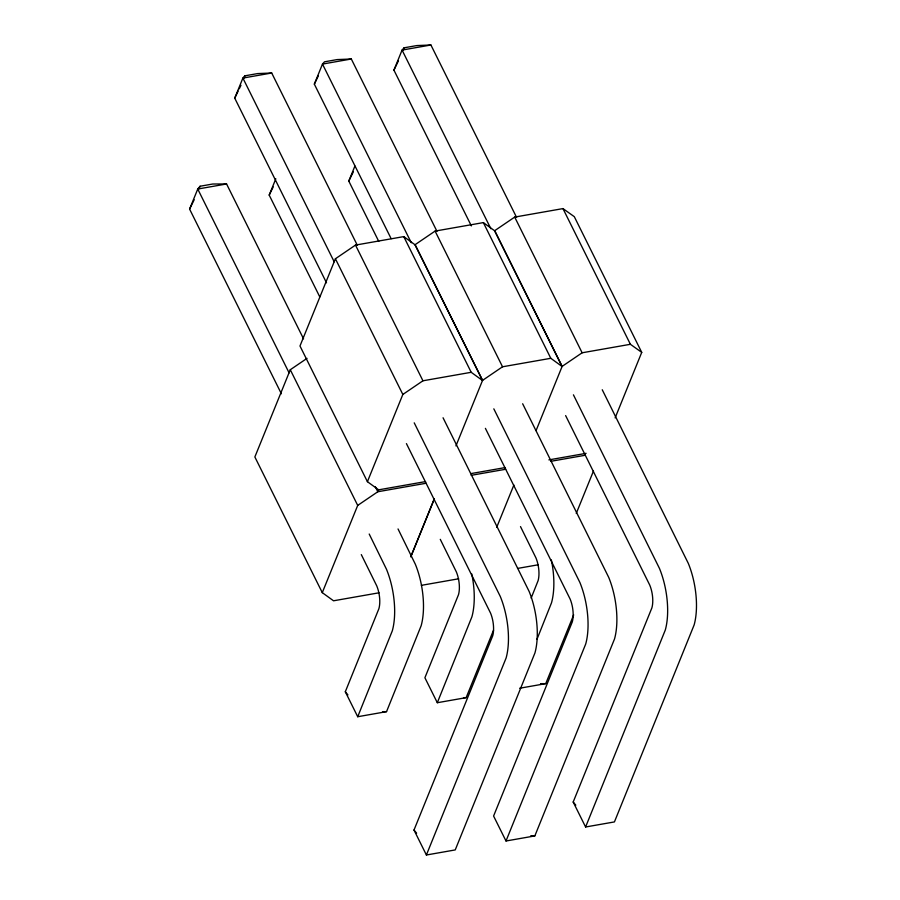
<?xml version="1.0" encoding="UTF-8"?>
<svg xmlns="http://www.w3.org/2000/svg" width="900" height="900" viewBox="0 0 900 900"><rect width="100%" height="100%" fill="white"/><g stroke="black" fill="none" stroke-linecap="round" stroke-linejoin="round"><path stroke-width="1.35" d="M281.385 393.784L189.596 209.104L197.752 189.034L200.07 186.244L212.749 184.016L226.575 183.971L303.548 338.839M326.509 282.814L234.731 98.145L242.888 78.075L244.912 75.814L257.591 73.586L271.71 73.013L357.379 245.385M199.046 188.764L200.07 186.244M243.945 78.188L244.912 75.814M319.77 296.865L269.201 195.097L275.816 178.796M391.129 238.657L314.336 84.139L322.481 64.08L324.506 61.807L337.185 59.58L351.315 59.006L436.984 231.379M378.765 241.403L348.795 181.091L354.904 166.05M471.353 225.911L393.93 70.133L402.075 50.074L404.1 47.801L416.779 45.574L430.909 45L516.577 217.384M403.144 50.186L404.1 47.801M307.024 358.358L290.284 369.743L254.857 456.975L322.279 592.65L333.529 600.795L379.024 592.796M455.94 445.894L482.546 380.385L415.001 244.755L403.762 236.61L355.5 245.093L335.407 258.761L299.981 345.994L367.414 481.691L378.664 489.836L425.543 481.59M322.279 592.65L357.705 505.418L377.809 491.749L426.06 483.255M367.414 481.691L402.84 394.459L422.944 380.79L471.195 372.296L482.445 380.452L502.537 366.784L550.8 358.301L562.039 366.446L582.131 352.789L630.394 344.295L641.734 352.373L574.301 216.675L562.961 208.597L514.699 217.091L494.595 230.749L483.356 222.604L435.094 231.086L415.001 244.755M398.036 528.952L415.316 564.188A51.491 22.151 80 0 1 421.144 625.759L386.539 711.653L357.716 716.726L345.308 691.762L378.911 608.648A19.001 8.168 80 0 0 376.774 585.934L361.305 554.602M410.873 556.515L434.137 499.219M410.805 556.852L434.272 499.05M357.716 716.726L392.31 630.821A51.491 22.151 80 0 0 386.483 569.261L369.202 534.026M496.665 527.434L513.877 485.044M536.062 430.605L562.14 366.379L494.707 230.681M493.537 630.169L466.144 697.646L437.31 702.72L471.904 616.826A51.491 22.151 80 0 0 471.746 573.908M443.059 417.769L529.11 591.39A51.491 22.151 80 0 1 534.938 652.95L455.231 849.926L426.397 855L414 830.036L492.716 635.839A19.001 8.168 80 0 0 490.567 613.125L406.429 443.61M426.397 855L506.104 658.024A51.491 22.151 80 0 0 500.287 596.464L414.225 422.843M531.158 598.095L538.11 580.635A19.001 8.168 80 0 0 535.961 557.921L520.504 526.59M576.259 513.428L593.471 471.037M615.139 417.881L641.734 352.373M536.929 639.405L551.509 602.82A51.491 22.151 80 0 0 551.34 559.901M519.66 688.23L545.738 683.64L573.671 614.869M522.653 403.762L608.715 577.384A51.491 22.151 80 0 1 614.531 638.944L534.836 835.92L506.002 840.994L585.709 644.018A51.491 22.151 80 0 0 579.881 582.457L493.819 408.836M602.246 389.756L688.309 563.377A51.491 22.151 80 0 1 694.136 624.938L614.43 821.925L585.596 826.988L573.188 802.024L651.904 607.837A19.001 8.168 80 0 0 649.766 585.124L565.627 415.598M585.596 826.988L665.303 630.011A51.491 22.151 80 0 0 659.475 568.451L573.424 394.83M378.664 489.836L377.809 491.749L375.311 486.72M234.731 98.145L238.129 91.136M239.265 88.808L240.964 85.309M314.336 84.139L318.296 75.971M393.93 70.133L398.464 60.795M189.596 209.104L194.186 199.744M269.201 195.097L273.218 186.919M348.795 181.091L353.385 171.743M271.71 73.013L242.888 78.075L334.181 261.787M351.315 59.006L322.481 64.08L411.277 242.741M430.909 45L402.075 50.074L490.871 228.746M226.575 183.971L197.752 189.034L289.103 372.87M470.666 473.647L505.136 467.584M548.887 459.889L586.114 453.341M471.195 475.324L505.665 469.26M550.789 461.317L585.259 455.254M421.391 585.337L458.629 578.79M517.545 568.429L538.222 564.784M540.54 683.663L545.738 683.64M463.545 697.658L466.144 697.646M382.646 711.664L386.539 711.653M530.831 835.717L534.836 835.92M573.188 802.024L575.809 805.174M414 830.036L416.61 833.175M345.308 691.762L347.918 694.913M562.961 208.597L630.394 344.295M514.699 217.091L582.131 352.789M494.595 230.749L562.039 366.446M483.356 222.604L550.8 358.301M435.094 231.086L502.537 366.784M415.103 244.688L482.546 380.385M403.762 236.61L471.195 372.296M485.404 428.355L570.161 599.13A19.001 8.168 80 0 1 572.31 621.844L493.594 816.03L506.002 840.994M355.5 245.093L422.944 380.79M335.407 258.761L402.84 394.459M440.28 539.336L456.368 571.928A19.001 8.168 80 0 1 458.516 594.641L424.901 677.756L437.31 702.72M290.284 369.743L357.705 505.418"/></g></svg>
